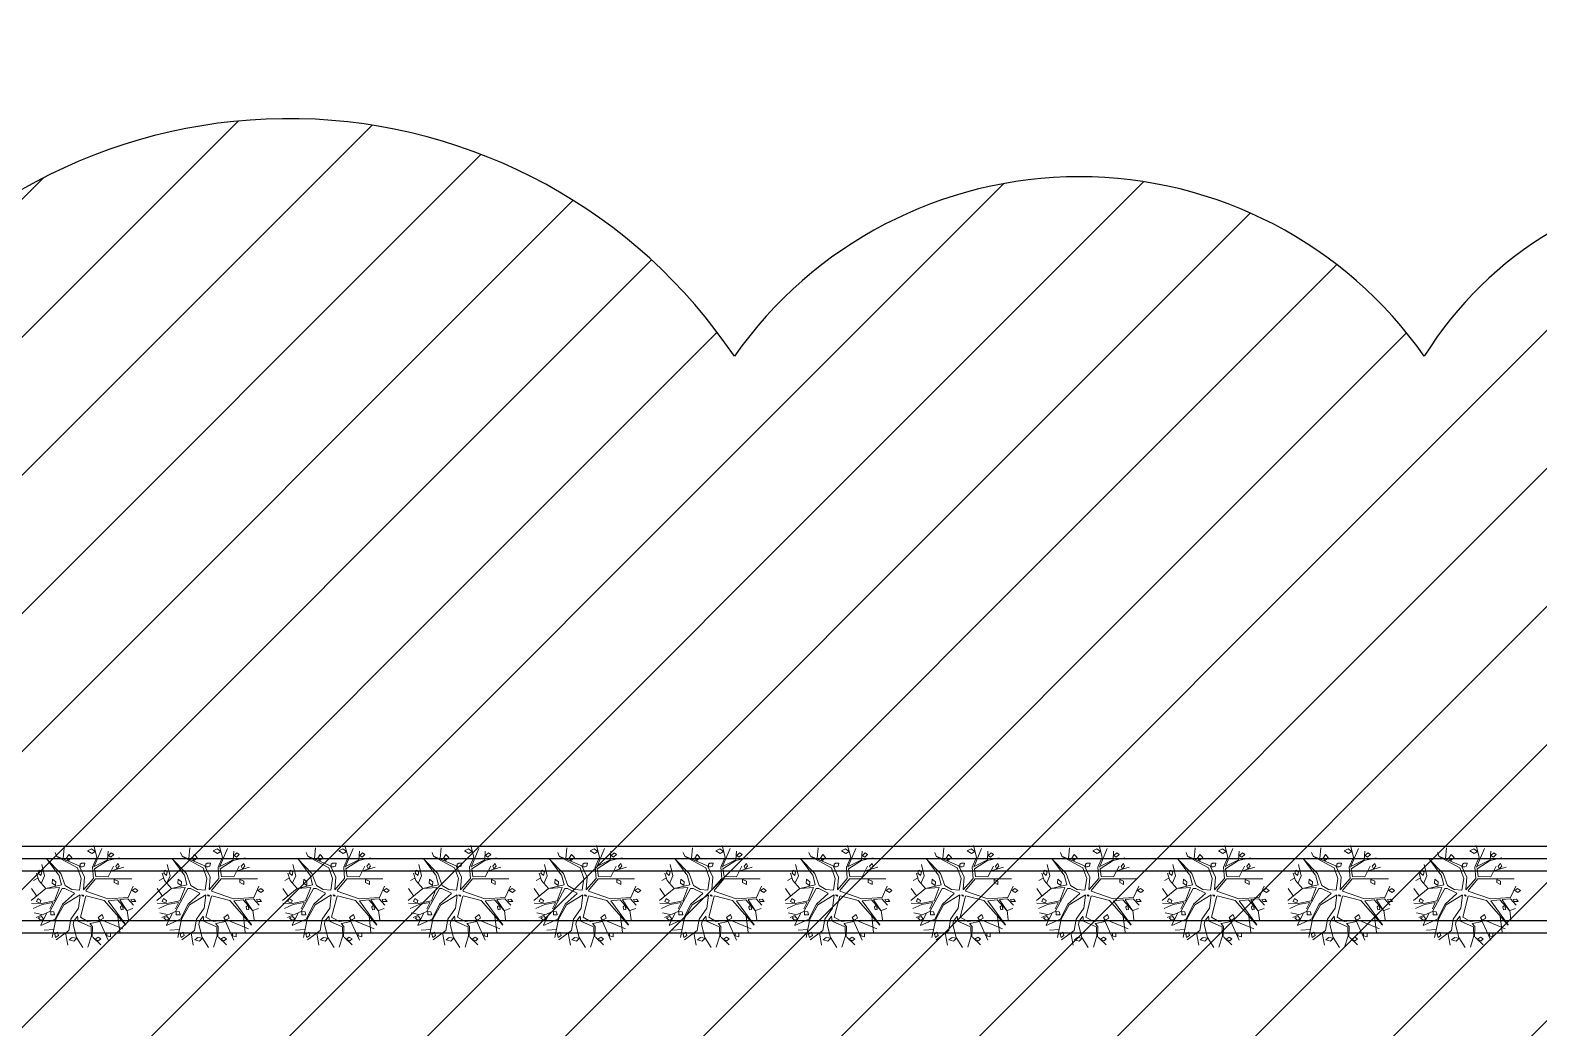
# Model space of a CAD drawing. Header units: millimetres. Extents: x -324 to 75, y -297 to 74.
# Drawn here: x -110.95 to -98.68, y 14.82 to 22.94 of the extents above; entities that cross this region are included whole.
import ezdxf

# ---------------------------------------------------------------- set-up
doc = ezdxf.new("R2010")
doc.units = ezdxf.units.MM
doc.layers.get('defpoints').update_dxf_attribs({"color": 1})
doc.layers.add('POHON', color=62, linetype='Continuous', lineweight=5)
doc.styles.add('ATTR', font='romans.shx', dxfattribs={"width": 0.8, "height": 0.56})

# ---------------------------------------------------------------- blocks, each defined once
blk = doc.blocks.new('bola-3')
at = {"layer": 'POHON'}
for p, q in [((-0.799, 1.609), (-0.703, 2.138)), ((-0.045, 2.245), (-0.318, 1.803)), ((0.177, 2.226), (0.328, 1.732)), ((0.387, 1.789), (0.731, 2.125)), ((-1.308, 1.468), (-1.721, 1.485)), ((-1.212, 1.009), (-1.377, 1.803)), ((-1.198, 1.908), (-0.648, 1.503)), ((-0.648, 1.503), (-0.566, 1.009)), ((-0.318, 1.803), (-0.469, 1.238)), ((-0.249, 1.097), (0.301, 1.344)), ((0.37, 1.327), (0.26, 1.203)), ((0.315, 1.344), (0.328, 1.767)), ((0.356, 1.785), (0.37, 1.327)), ((0.686, 1.115), (1.057, 1.926)), ((0.755, 1.044), (1.69, 1.432)), ((1.553, 1.591), (1.47, 0.886)), ((-1.831, 0.815), (-2.161, 0.745)), ((-1.473, 0.674), (-2.065, 0.939)), ((-1.253, 1.009), (-1.872, 1.291)), ((-1.872, 1.274), (-1.625, 0.762)), ((-0.937, -0.313), (-1.473, 0.674)), ((-0.923, 0.357), (-1.253, 1.009)), ((-0.868, 0.392), (-1.212, 1.009)), ((-0.566, 1.009), (-0.236, 0.533)), ((-0.469, 1.238), (-0.442, 1.097)), ((-0.442, 1.097), (-0.277, 0.886)), ((-0.277, 0.886), (-0.249, 1.097)), ((-0.153, 0.921), (0.177, 1.115)), ((0.081, 0.022), (-0.153, 0.921)), ((0.177, 1.115), (0.755, 1.044)), ((0.273, 1.203), (0.686, 1.115)), ((0.879, 0.198), (1.814, 1.274)), ((1.814, 1.256), (1.057, 0.216)), ((1.883, 0.639), (1.938, 1.044)), ((-1.652, -0.313), (-2.285, 0.198)), ((-1.845, 0.339), (-2.271, 0.322)), ((-2.051, 0.004), (-2.271, -0.313)), ((-2.202, 0.551), (-1.817, 0.374)), ((-1.281, 0.216), (-1.845, 0.339)), ((-1.817, 0.374), (-1.35, 0.286)), ((-1.363, 0.339), (-1.473, 0.568)), ((-1.35, 0.286), (-1.363, 0.339)), ((-1.061, -0.366), (-1.281, 0.216)), ((-0.414, -0.102), (-0.923, 0.357)), ((-0.167, -0.049), (-0.868, 0.392)), ((-0.236, 0.533), (-0.167, -0.031)), ((0.081, -0.207), (1.044, 0.128)), ((0.095, 0.004), (0.879, 0.198)), ((1.044, 0.128), (1.924, 0.075)), ((1.057, 0.216), (1.456, 0.18)), ((1.456, 0.18), (1.869, 0.639)), ((1.869, 0.639), (1.553, 0.18)), ((1.553, 0.163), (1.91, 0.128)), ((1.883, 0.639), (2.13, 0.551)), ((1.91, 0.128), (2.158, 0.41)), ((1.924, 0.075), (2.144, -0.419)), ((-1.652, -0.313), (-1.955, -0.666)), ((-1.845, -0.56), (-1.707, -0.86)), ((-0.978, -0.472), (-1.652, -0.313)), ((-1.639, -0.313), (-1.061, -0.366)), ((-1.088, -0.913), (-0.978, -0.472)), ((-0.813, -0.454), (-1.006, -0.966)), ((-0.827, -0.313), (-0.937, -0.313)), ((-0.414, -0.119), (-0.827, -0.313)), ((-0.524, -0.278), (-0.813, -0.454)), ((-0.194, -0.243), (-0.524, -0.278)), ((-0.194, -0.243), (-0.112, -0.754)), ((-0.015, -0.26), (0.411, -0.754)), ((-0.015, -0.278), (0.026, -0.807)), ((0.081, -0.225), (0.507, -0.736)), ((-1.996, -0.772), (-2.189, -0.666)), ((-1.955, -0.666), (-2.051, -0.983)), ((-1.707, -0.86), (-1.831, -1.354)), ((-1.625, -1.618), (-1.102, -0.913)), ((-1.006, -0.966), (-1.625, -1.6)), ((-0.277, -1.213), (-1.185, -1.706)), ((-0.208, -1.301), (-1.185, -1.724)), ((-0.112, -0.754), (-0.277, -1.213)), ((0.026, -0.807), (-0.208, -1.301)), ((0.411, -0.754), (0.37, -1.248)), ((0.37, -1.248), (0.562, -1.671)), ((0.438, -1.248), (0.782, -2.059)), ((0.452, -1.265), (1.03, -1.565)), ((0.521, -0.842), (0.466, -1.177)), ((0.466, -1.177), (1.03, -1.53)), ((0.507, -0.736), (2.075, -0.736)), ((0.521, -0.842), (1.057, -0.825)), ((1.057, -0.825), (1.291, -1.283)), ((1.195, -1.089), (1.731, -1.248)), ((-1.185, -1.724), (-1.253, -1.883)), ((-0.896, -1.618), (-0.854, -2.077)), ((0.562, -1.671), (0.425, -2.182)), ((1.03, -1.53), (1.539, -1.653)), ((1.03, -1.565), (1.057, -1.936))]:
    blk.add_line(p, q, dxfattribs=at)
for points in [[(-0.435, 1.966), (-0.641, 1.913), (-0.504, 1.807), (-0.311, 1.842)], [(-1.226, 1.803), (-1.267, 1.662), (-1.143, 1.573), (-1.102, 1.715)], [(0.49, 1.882), (0.641, 1.953), (0.738, 1.864), (0.614, 1.794)], [(1.155, 1.778), (1.001, 1.734), (1.001, 1.602), (1.155, 1.624)], [(-1.735, 1.009), (-1.886, 1.062), (-1.982, 0.956), (-1.845, 0.903)], [(-1.441, 0.676), (-1.441, 0.831), (-1.269, 0.831), (-1.303, 0.698)], [(0.691, 1.051), (0.622, 0.941), (0.794, 0.809), (0.846, 0.963)], [(-1.9, 0.322), (-2.051, 0.251), (-1.996, 0.11), (-1.872, 0.198)], [(-0.002, 0.022), (-0.07, 0.004), (-0.084, -0.049), (-0.029, -0.031)], [(1.671, 0.412), (1.585, 0.478), (1.62, 0.61), (1.706, 0.588)], [(2.034, 0.163), (2.075, 0.251), (2.254, 0.251), (2.171, 0.145)], [(-1.236, -0.454), (-1.374, -0.543), (-1.36, -0.719), (-1.222, -0.613)], [(1.319, -0.706), (1.319, -0.582), (1.484, -0.494), (1.484, -0.635)], [(2.099, -0.225), (2.237, -0.137), (2.347, -0.225), (2.223, -0.313)], [(-1.872, -0.878), (-1.982, -0.983), (-1.941, -1.107), (-1.831, -1.036)], [(-0.167, -1.261), (-0.167, -1.367), (-0.098, -1.42), (0.04, -1.42), (0.012, -1.279), (-0.07, -1.261)], [(1.43, -1.175), (1.379, -1.285), (1.482, -1.396), (1.534, -1.285)], [(-0.667, -1.528), (-0.753, -1.638), (-0.65, -1.792), (-0.53, -1.66)], [(0.485, -1.924), (0.347, -1.836), (0.158, -1.947), (0.33, -2.035)], [(1.069, -1.748), (1.173, -1.682), (1.293, -1.792), (1.19, -1.858)]]:
    blk.add_lwpolyline(points, close=True, dxfattribs=at)
at = {"layer": 'POHON', "style": 'ATTR', "width": 0.8, "flags": 9}
blk.add_attdef('ESTCODE', (-0.07, 0.004), '', height=0.00000926, dxfattribs=at)
blk = doc.blocks.new('A-2')
for p, q in [((-7.833, 17.068), (-38.883, 17.068)), ((-7.833, 16.968), (-38.783, 16.968)), ((-7.833, 16.868), (-38.683, 16.868)), ((-38.683, 16.468), (-7.833, 16.468)), ((-38.783, 16.368), (-7.833, 16.368))]:
    blk.add_line(p, q)
at = {"layer": 'POHON', "linetype": 'ByBlock', "lineweight": -3, "xscale": -0.1875, "yscale": 0.1875, "zscale": 0.1875, "rotation": 180}
for p in [(-26.918, 16.668), (-25.896, 16.668), (-24.874, 16.668), (-23.851, 16.668), (-22.829, 16.668), (-21.807, 16.668), (-20.785, 16.668), (-19.762, 16.668), (-18.74, 16.668), (-17.718, 16.668), (-16.696, 16.668), (-15.673, 16.668)]:
    blk.add_blockref('bola-3', p, dxfattribs=at)

msp = doc.modelspace()

# ---------------------------------------------------------------- hatches: boundary and pattern name
at = {"layer": 'defpoints'}
h = msp.add_hatch(dxfattribs=at)
h.set_pattern_fill('ANSI31', color=2, scale=0.25, style=0)
h.set_pattern_definition([(45, (-0.1246, -23.5809), (-0.561266, 0.561266), [])])
edge = h.paths.add_edge_path()
edge.add_arc((-123.129, 17.725), 1.847, 111.5995, 221.5995)
edge.add_arc((-122.448, 16.688), 2.071, 185.2704, 295.2704)
edge.add_arc((-120.547, 15.528), 1.242, 215, 325)
edge.add_arc((-115.826, 16.991), 4.295, 210.4289, 320.4289)
edge.add_arc((-110.425, 15.301), 2.337, 206.5782, 316.5782)
edge.add_arc((-105.851, 15.708), 3.511, 215, 325)
edge.add_arc((-101.502, 14.725), 1.798, 215, 325)
edge.add_arc((-98.02, 15.153), 2.484, 215.9871, 325.9871)
edge.add_arc((-95.287, 14.445), 0.957, 225.2986, 335.2986)
edge.add_arc((-93.993, 14.707), 0.787, 237.3676, 347.3676)
edge.add_arc((-92.373, 15.707), 1.449, 233.9595, 343.9595)
edge.add_arc((-91.103, 16.004), 0.708, 279.9695, 389.9695)
edge.add_arc((-90.598, 18.006), 1.651, 273.7659, 383.7659)
edge.add_arc((-92.52, 17.678), 3.574, 16.1419, 126.1419)
edge.add_arc((-97.02, 18.68), 3.045, 38.2225, 148.2225)
edge.add_arc((-102.414, 18.319), 3.425, 35, 145)
edge.add_arc((-108.847, 17.849), 4.368, 33.8774, 143.8774)
edge.add_arc((-117.748, 15.93), 7.005, 39.906, 149.906)

# ---------------------------------------------------------------- linework, layer by layer
at = {"layer": 'defpoints', "color": 2}
msp.add_lwpolyline([(-123.809, 19.442, 0.520567), (-124.51, 16.498, 0.520567), (-121.564, 14.816, 0.520567), (-119.53, 14.816, 0.520567), (-112.515, 14.255, 0.520567), (-108.727, 13.694, 0.520567), (-102.975, 13.694, 0.520567), (-100.029, 13.694, 0.520567), (-95.961, 13.764, 0.520567), (-94.418, 14.044, 0.520567), (-93.225, 14.535, 0.520567), (-90.98, 15.306, 0.520567), (-90.489, 16.358, 0.520567), (-89.086, 18.671, 0.520567), (-94.628, 20.564, 0.520567), (-99.608, 20.284, 0.520567), (-105.22, 20.284, 0.520567), (-112.375, 20.424, 0.520567)], format="xyb", close=True, dxfattribs=at)

# ---------------------------------------------------------------- block references
msp.add_blockref('A-2', (-83.593, -0.772))

doc.saveas('drawing.dxf')
